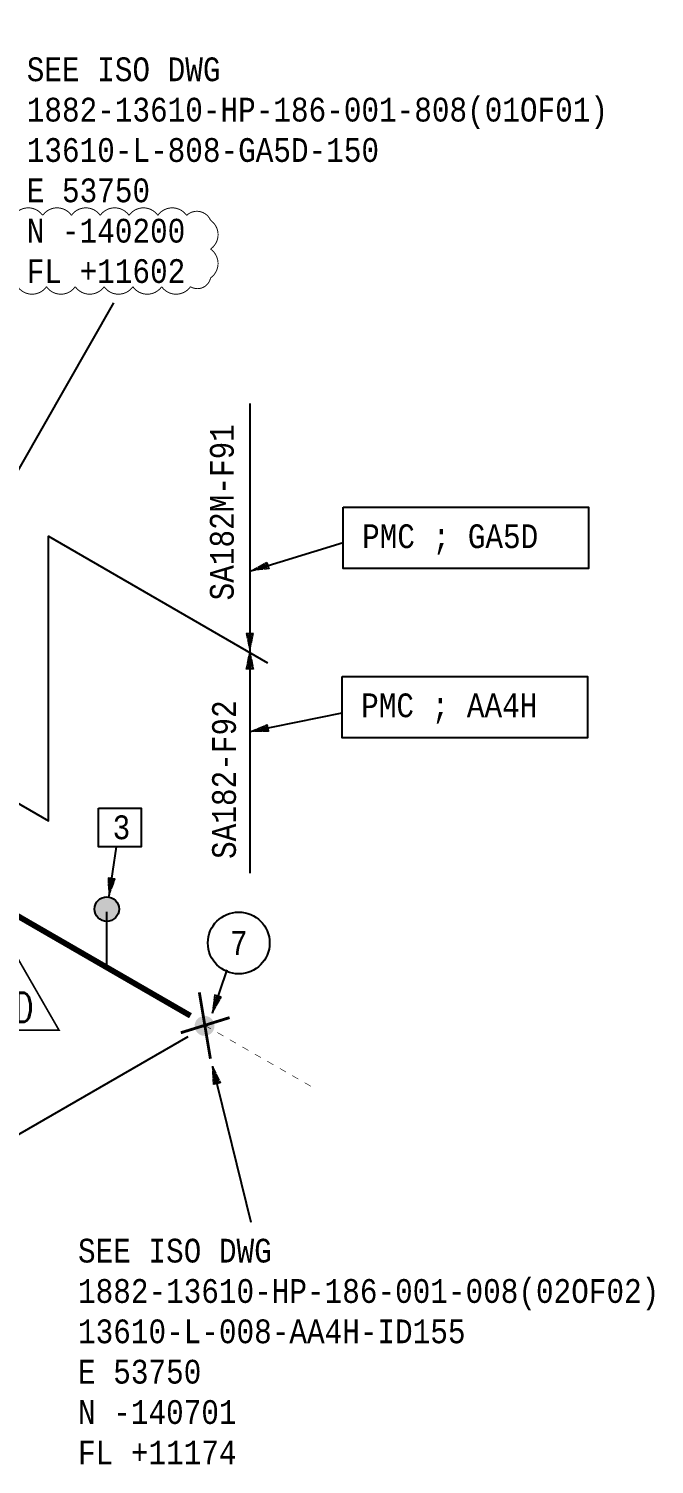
# Model space of a CAD drawing. Header units: inches. Extents: x 952 to 1793, y 0 to 594.
# Drawn here: x 1497.5 to 1584.4, y 158.6 to 357.8 of the extents above; entities that cross this region are included whole.
import ezdxf
from ezdxf.enums import TextEntityAlignment as Align

# ---------------------------------------------------------------- set-up
doc = ezdxf.new("R2010")
doc.units = ezdxf.units.IN
doc.header["$MEASUREMENT"] = 0
doc.linetypes.add('Solid', pattern=[1, 1, 0])
for name, color, linetype in [('2', 2, 'Continuous'), ('3', 3, 'Continuous'), ('4', 4, 'Continuous'), ('Border', 7, 'Continuous'), ('DIM-LINES', 7, 'Continuous'), ('DIM-TEXT', 7, 'Continuous'), ('ISO-TEXT', 7, 'Continuous'), ('NOZZLES', 7, 'Continuous'), ('PIPE', 7, 'Continuous'), ('Rev.4', 6, 'Continuous'), ('WELDS', 7, 'Continuous')]:
    doc.layers.add(name, color=color, linetype=linetype)
doc.layers.add('weldDimension', color=2, linetype='Solid', lineweight=13)
doc.styles.add('fixedText', font='MONOTXT8.shx', dxfattribs={"width": 0.85})
doc.styles.add('MONOTXT', font='MONOTXT.shx', dxfattribs={"width": 0.8})
doc.styles.add('ROMANS', font='romans.shx', dxfattribs={"width": 0.8})
doc.styles.get("Standard").update_dxf_attribs({"font": 'arial.ttf'})

# ---------------------------------------------------------------- blocks, each defined once
blk = doc.blocks.new('block39')
at = {"layer": 'PIPE', "color": 2, "linetype": 'ByBlock', "const_width": 0.08}
for points in [[(0.867, -0.498), (0, 0)], [(2.602, -1.494), (1.734, -0.996)], [(4.336, -2.49), (3.469, -1.992)], [(6.07, -3.486), (5.203, -2.988)], [(7.805, -4.482), (6.938, -3.984)], [(9.539, -5.477), (8.672, -4.98)], [(11.273, -6.473), (10.406, -5.975)], [(13.008, -7.469), (12.141, -6.971)], [(14.742, -8.465), (13.875, -7.967)]]:
    blk.add_lwpolyline(points, dxfattribs=at)
at = {"flags": 1}
for tag in ['Tag', 'UCI', 'Pipe Ref', 'Description', 'Key']:
    blk.add_attdef(tag, (0, 0), '', height=1, dxfattribs=at)

msp = doc.modelspace()

# ---------------------------------------------------------------- hatches: boundary and pattern name
at = {"linetype": 'Continuous'}
msp.add_hatch(color=2, dxfattribs=at).paths.add_polyline_path([(1508.4, 237.35), (1508.55, 237.34), (1508.7, 237.32), (1508.84, 237.29), (1508.98, 237.25), (1509.12, 237.19), (1509.25, 237.12), (1509.37, 237.04), (1509.49, 236.95), (1509.6, 236.85), (1509.7, 236.74), (1509.79, 236.63), (1509.87, 236.5), (1509.94, 236.37), (1509.99, 236.23), (1510.04, 236.09), (1510.07, 235.95), (1510.09, 235.8), (1510.1, 235.65), (1510.09, 235.51), (1510.07, 235.36), (1510.04, 235.22), (1509.99, 235.07), (1509.94, 234.94), (1509.87, 234.81), (1509.79, 234.68), (1509.7, 234.56), (1509.6, 234.46), (1509.49, 234.36), (1509.37, 234.27), (1509.25, 234.19), (1509.12, 234.12), (1508.98, 234.06), (1508.84, 234.02), (1508.7, 233.98), (1508.55, 233.96), (1508.4, 233.96), (1508.25, 233.96), (1508.11, 233.98), (1507.96, 234.02), (1507.82, 234.06), (1507.68, 234.12), (1507.55, 234.19), (1507.43, 234.27), (1507.31, 234.36), (1507.2, 234.46), (1507.1, 234.56), (1507.01, 234.68), (1506.93, 234.81), (1506.86, 234.94), (1506.81, 235.07), (1506.76, 235.22), (1506.73, 235.36), (1506.71, 235.51), (1506.71, 235.65), (1506.71, 235.8), (1506.73, 235.95), (1506.76, 236.09), (1506.81, 236.23), (1506.86, 236.37), (1506.93, 236.5), (1507.01, 236.63), (1507.1, 236.74), (1507.2, 236.85), (1507.31, 236.95), (1507.43, 237.04), (1507.55, 237.12), (1507.68, 237.19), (1507.82, 237.25), (1507.96, 237.29), (1508.11, 237.32), (1508.25, 237.34)])
at = {"layer": 'WELDS'}
h = msp.add_hatch(color=2, dxfattribs=at)
edge = h.paths.add_edge_path(flags=0)
edge.add_arc((1521.98, 219.44), 1.38, 180, 540, ccw=False)

# ---------------------------------------------------------------- linework, layer by layer
at = {"color": 2}
msp.add_line((1508.4, 227.35), (1508.4, 235.26), dxfattribs=at)
at = {"color": 2, "linetype": 'Continuous'}
msp.add_circle((1508.4, 235.65), 1.7, dxfattribs=at)
at = {"layer": '2', "color": 4}
for p, q in [((1478.65, 266.01), (1509.37, 319.77)), ((1528.41, 282.6), (1541.21, 286.51)), ((1528.32, 260.28), (1541.08, 262.89)), ((1523.09, 213.83), (1528.39, 192.2))]:
    msp.add_line(p, q, dxfattribs=at)
at = {"layer": '2', "color": 2}
msp.add_line((1519.67, 217.94), (1485.15, 198.02), dxfattribs=at)
at = {"layer": '2', "color": 4}
msp.add_lwpolyline([(1507.25, 249.67), (1513.15, 249.67), (1513.15, 244.3), (1507.25, 244.3)], close=True, dxfattribs=at)
msp.add_circle((1526.73, 230.95), 4.29, dxfattribs=at)
at = {"layer": '4', "color": 2}
for points in [[(1541.21, 291.42), (1575.32, 291.42), (1575.32, 282.9), (1541.21, 282.9)], [(1541.08, 267.95), (1575.18, 267.95), (1575.18, 259.43), (1541.08, 259.43)]]:
    msp.add_lwpolyline(points, close=True, dxfattribs=at)
msp.add_lwpolyline([(1479.07, 260.18), (1500.31, 247.92), (1500.31, 287.4), (1530.73, 269.84)], dxfattribs=at)
at = {"layer": 'Border', "color": 4}
msp.add_line((1528.27, 305.81), (1528.27, 240.65), dxfattribs=at)
at = {"layer": 'DIM-LINES', "color": 4}
for p, q in [((1509.72, 244.31), (1508.69, 237.43)), ((1525.05, 227.22), (1523.05, 221.23))]:
    msp.add_line(p, q, dxfattribs=at)
at = {"layer": 'NOZZLES', "const_width": 0.8}
msp.add_lwpolyline([(1520.02, 220.85), (1069.64, 480.75)], dxfattribs=at)
at = {"layer": 'Rev.4', "color": 1, "const_width": 0.132}
msp.add_lwpolyline([(1495.49, 331.93, -0.520567), (1499.49, 331.93, -0.520567), (1503.49, 331.93, -0.520567), (1507.49, 331.93, -0.520567), (1511.49, 331.93, -0.520567), (1515.49, 331.93, -0.520567), (1519.49, 331.93, -0.520567), (1522.81, 331.25, -0.520567), (1522.81, 327.25, -0.520567), (1522.81, 323.25, -0.520567), (1520.02, 322.03, -0.520567), (1516.02, 322.03, -0.520567), (1512.02, 322.03, -0.520567), (1508.02, 322.03, -0.520567), (1504.02, 322.03, -0.520567), (1500.02, 322.03, -0.520567), (1496.02, 322.03, -0.520567), (1495.49, 325.5, -0.520567), (1495.49, 329.5, -0.520567)], format="xyb", close=True, dxfattribs=at)
at = {"layer": 'Rev.4', "color": 1, "const_width": 0.238}
msp.add_lwpolyline([(1492.78, 234.46), (1483.77, 218.83), (1501.77, 218.83)], close=True, dxfattribs=at)
at = {"layer": 'weldDimension', "color": 4, "flags": 128}
for points in [[(1528.41, 282.6), (1530.64, 283.82), (1530.94, 282.86), (1528.41, 282.6), (1528.89, 282.75), (1530.67, 283.72), (1530.91, 282.96), (1528.89, 282.75), (1529.36, 282.9), (1530.7, 283.63), (1530.88, 283.06), (1529.36, 282.9), (1529.84, 283.04), (1530.73, 283.53), (1530.85, 283.15), (1529.84, 283.04), (1530.32, 283.19), (1530.76, 283.44), (1530.82, 283.25), (1530.32, 283.19)], [(1528.27, 271.42), (1528.77, 273.92), (1527.77, 273.92), (1528.27, 271.42), (1528.27, 271.92), (1528.67, 273.92), (1527.87, 273.92), (1528.27, 271.92), (1528.27, 272.42), (1528.57, 273.92), (1527.97, 273.92), (1528.27, 272.42), (1528.27, 272.92), (1528.47, 273.92), (1528.07, 273.92), (1528.27, 272.92), (1528.27, 273.42), (1528.37, 273.92), (1528.17, 273.92), (1528.27, 273.42)], [(1528.27, 271.42), (1528.77, 268.93), (1527.77, 268.93), (1528.27, 271.42), (1528.27, 270.93), (1528.67, 268.93), (1527.87, 268.93), (1528.27, 270.93), (1528.27, 270.43), (1528.57, 268.93), (1527.97, 268.93), (1528.27, 270.43), (1528.27, 269.93), (1528.47, 268.93), (1528.07, 268.93), (1528.27, 269.93), (1528.27, 269.43), (1528.37, 268.93), (1528.17, 268.93), (1528.27, 269.43)], [(1528.32, 260.28), (1530.66, 261.28), (1530.86, 260.3), (1528.32, 260.28), (1528.81, 260.38), (1530.68, 261.18), (1530.84, 260.4), (1528.81, 260.38), (1529.3, 260.48), (1530.7, 261.08), (1530.82, 260.5), (1529.3, 260.48), (1529.78, 260.58), (1530.72, 260.98), (1530.8, 260.59), (1529.78, 260.58), (1530.27, 260.69), (1530.74, 260.89), (1530.78, 260.69), (1530.27, 260.69)], [(1508.69, 237.43), (1509.55, 239.83), (1508.57, 239.97), (1508.69, 237.43), (1508.76, 237.93), (1509.45, 239.84), (1508.67, 239.96), (1508.76, 237.93), (1508.84, 238.42), (1509.36, 239.85), (1508.76, 239.94), (1508.84, 238.42), (1508.91, 238.91), (1509.26, 239.87), (1508.86, 239.93), (1508.91, 238.91), (1508.99, 239.41), (1509.16, 239.88), (1508.96, 239.91), (1508.99, 239.41)], [(1523.05, 221.23), (1524.31, 223.43), (1523.37, 223.75), (1523.05, 221.23), (1523.21, 221.7), (1524.22, 223.47), (1523.46, 223.72), (1523.21, 221.7), (1523.37, 222.17), (1524.12, 223.5), (1523.56, 223.69), (1523.37, 222.17), (1523.53, 222.65), (1524.03, 223.53), (1523.65, 223.66), (1523.53, 222.65), (1523.68, 223.12), (1523.93, 223.56), (1523.75, 223.62), (1523.68, 223.12)], [(1523.09, 213.83), (1524.19, 211.53), (1523.22, 211.29), (1523.09, 213.83), (1523.22, 213.35), (1524.09, 211.51), (1523.32, 211.32), (1523.22, 213.35), (1523.34, 212.86), (1523.99, 211.49), (1523.41, 211.34), (1523.34, 212.86), (1523.46, 212.38), (1523.9, 211.46), (1523.51, 211.36), (1523.46, 212.38), (1523.58, 211.9), (1523.8, 211.44), (1523.61, 211.39), (1523.58, 211.9)]]:
    msp.add_lwpolyline(points, dxfattribs=at)
at = {"layer": 'WELDS', "color": 2, "linetype": 'ByBlock', "const_width": 0.4}
for points in [[(1522.79, 214.88), (1521.25, 224.1)], [(1518.68, 218.49), (1525.45, 220.59)]]:
    msp.add_lwpolyline(points, dxfattribs=at)

# ---------------------------------------------------------------- block references
at = {"layer": 'PIPE'}
msp.add_blockref('block39', (1522.01, 219.52), dxfattribs=at)

# ---------------------------------------------------------------- texts
at = {"layer": '2', "style": 'fixedText', "width": 0.85}
msp.add_text('7', height=3.3, dxfattribs=at).set_placement((1526.73, 230.95), align=Align.MIDDLE_CENTER)
at = {"layer": '3', "style": 'ROMANS', "width": 0.7}
msp.add_text('HOLD ', height=4, dxfattribs=at).set_placement((1494.19, 222.01), align=Align.MIDDLE_CENTER)
at = {"layer": 'DIM-TEXT', "color": 2, "style": 'MONOTXT', "width": 0.8566}
for s, p in [('SA182M-F91', (1526.03, 278.49)), ('SA182-F92', (1526.33, 242.61))]:
    msp.add_text(s, height=3.3, rotation=90, dxfattribs=at).set_placement(p)
at = {"layer": 'ISO-TEXT', "color": 2, "style": 'MONOTXT', "width": 0.8566}
for s, p in [('SEE ISO DWG', (1497.28, 350.55)), ('1882-13610-HP-186-001-808(01OF01)', (1497.28, 344.95)), ('13610-L-808-GA5D-150', (1497.28, 339.35)), ('E 53750', (1497.28, 333.75)), ('N -140200', (1497.28, 328.15)), ('FL +11602', (1497.28, 322.55)), ('PMC ; GA5D', (1543.86, 285.75)), ('PMC ; AA4H', (1543.73, 262.28)), ('3', (1509.21, 245.35)), ('SEE ISO DWG', (1504.4, 186.6)), ('1882-13610-HP-186-001-008(02OF02)', (1504.4, 181)), ('13610-L-008-AA4H-ID155', (1504.4, 175.4)), ('E 53750', (1504.4, 169.8)), ('N -140701', (1504.4, 164.2)), ('FL +11174', (1504.4, 158.6))]:
    msp.add_text(s, height=3.3, dxfattribs=at).set_placement(p)

doc.saveas('drawing.dxf')
